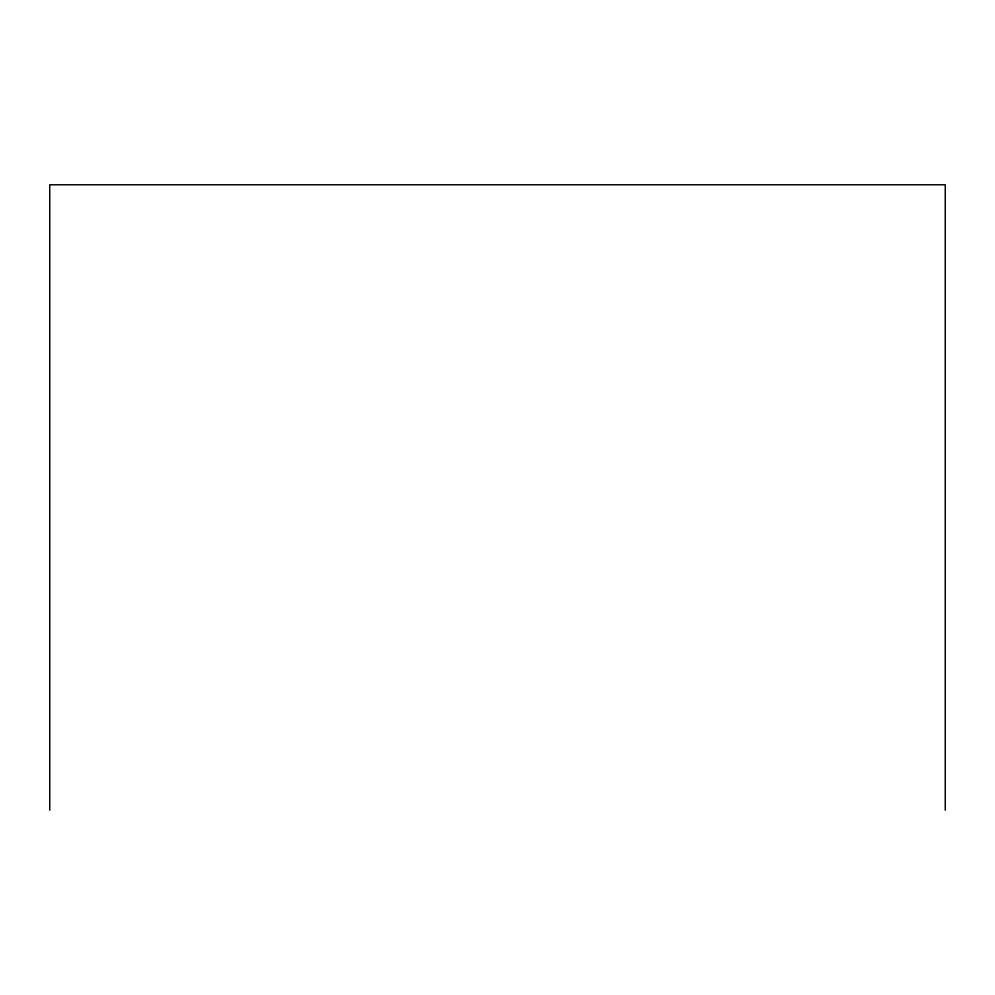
<?xml version="1.0" encoding="UTF-8"?>
<svg xmlns="http://www.w3.org/2000/svg" width="995" height="995" viewBox="0 0 995 995"><rect width="100%" height="100%" fill="white"/><g stroke="black" fill="none" stroke-linecap="round" stroke-linejoin="round"><path stroke-width="1.49" d="M945.25 810.216L945.25 184.784L49.75 184.784L49.75 810.216"/></g></svg>
